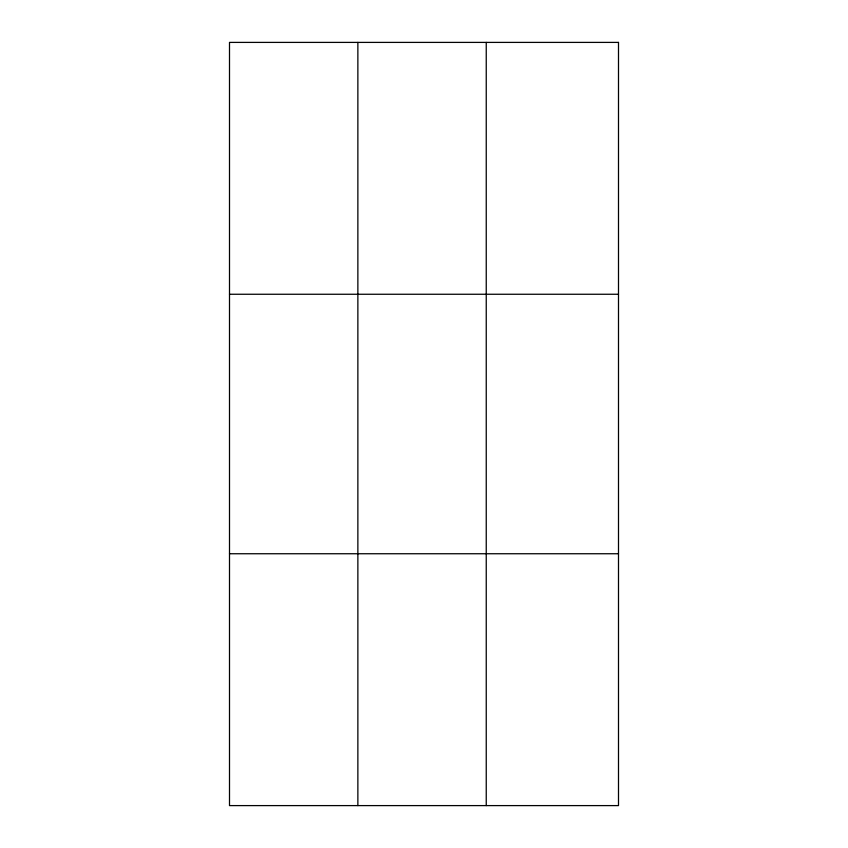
<?xml version="1.0" encoding="UTF-8"?>
<svg xmlns="http://www.w3.org/2000/svg" width="848" height="848" viewBox="0 0 848 848"><rect width="100%" height="100%" fill="white"/><g stroke="black" fill="none" stroke-linecap="round" stroke-linejoin="round"><path stroke-width="1.27" d="M357.867 805.6L357.867 42.4M486.243 805.6L486.243 42.4M229.501 294.256L618.499 294.256M229.501 553.744L618.499 553.744M618.499 42.4L618.499 805.6L229.501 805.6L229.501 42.4L618.499 42.4"/></g></svg>
